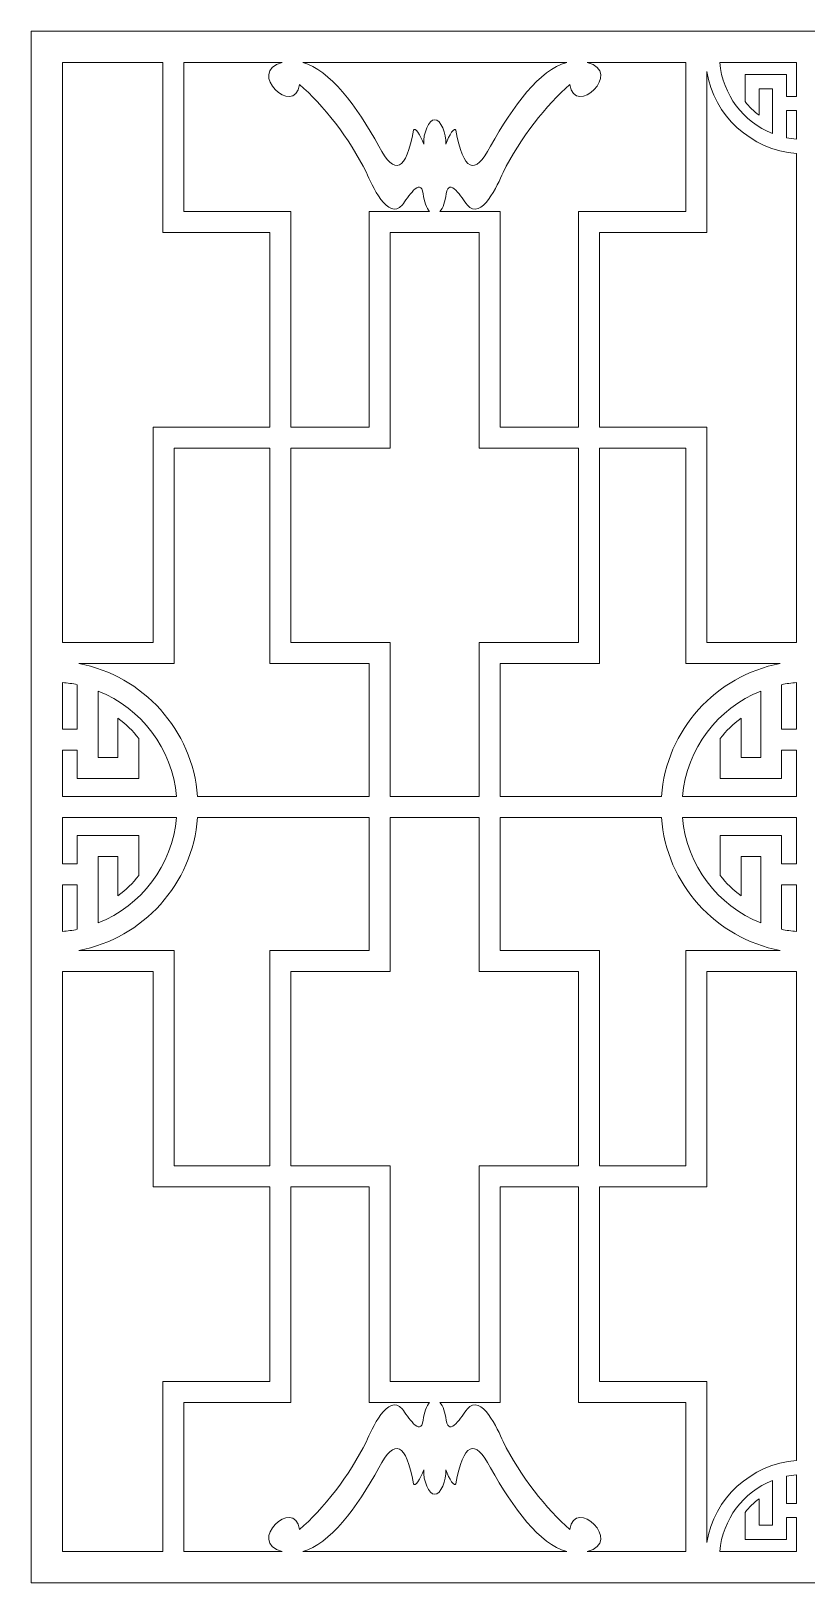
# Model space of a CAD drawing. Header units: centimetres. Extents: x -10.4 to 10.6, y -10.2 to 10.8.
# Drawn here: x -10.36 to 0.11, y -10.18 to 10.76 of the extents above; entities that cross this region are included whole.
import ezdxf

# ---------------------------------------------------------------- set-up
doc = ezdxf.new("R2010")
doc.units = ezdxf.units.CM
doc.header["$MEASUREMENT"] = 0
doc.layers.add('layer 1', color=7, linetype='Continuous')

msp = doc.modelspace()

# ---------------------------------------------------------------- linework, layer by layer
at = {"layer": 'layer 1', "color": 242, "lineweight": 9}
for points, knots in [([(-10.35965, 10.75516), (-10.35965, 10.75516), (10.5778, 10.75516), (10.5778, 10.75516), (10.5778, 10.75516), (10.5778, 10.75516), (10.5778, -10.18229), (10.5778, -10.18229), (10.5778, -10.18229), (10.5778, -10.18229), (-10.35965, -10.18229), (-10.35965, -10.18229), (-10.35965, -10.18229), (-10.35965, -10.18229), (-10.35965, 10.75516), (-10.35965, 10.75516)], [0, 0, 0, 0, 0.2, 0.2, 0.2, 0.2, 0.4, 0.4, 0.4, 0.4, 0.6, 0.6, 0.6, 0.6, 1, 1, 1, 1]), ([(-9.93524, 2.50435), (-9.93524, 2.50435), (-8.71118, 2.50435), (-8.71118, 2.50435), (-8.71118, 2.50435), (-8.71118, 3.47378), (-8.71118, 4.44321), (-8.71118, 5.41263), (-8.71118, 5.41263), (-8.71118, 5.41263), (-7.13668, 5.41263), (-7.13668, 5.41263), (-7.13668, 5.41263), (-7.13668, 6.28774), (-7.13668, 7.16286), (-7.13668, 8.03797), (-7.13668, 8.03797), (-7.13668, 8.03797), (-8.58219, 8.03797), (-8.58219, 8.03797), (-8.58219, 8.03797), (-8.58219, 8.03797), (-8.58219, 10.33075), (-8.58219, 10.33075), (-8.58219, 10.33075), (-8.58219, 10.33075), (-9.93524, 10.33075), (-9.93524, 10.33075), (-9.93524, 10.33075), (-9.93524, 10.33075), (-9.93524, 2.50435), (-9.93524, 2.50435)], [0, 0, 0, 0, 0.11111111, 0.11111111, 0.11111111, 0.11111111, 0.22222222, 0.22222222, 0.22222222, 0.22222222, 0.33333333, 0.33333333, 0.33333333, 0.33333333, 0.44444444, 0.44444444, 0.44444444, 0.44444444, 0.55555556, 0.55555556, 0.55555556, 0.55555556, 0.66666667, 0.66666667, 0.66666667, 0.66666667, 0.77777778, 0.77777778, 0.77777778, 0.77777778, 1, 1, 1, 1]), ([(-8.29925, 10.33075), (-8.29925, 10.33075), (-8.29925, 8.32091), (-8.29925, 8.32091), (-8.29925, 8.32091), (-8.29925, 8.32091), (-6.85375, 8.32091), (-6.85375, 8.32091), (-6.85375, 8.32091), (-6.85375, 8.32091), (-6.85375, 5.41263), (-6.85375, 5.41263), (-6.85375, 5.41263), (-6.85375, 5.41263), (-5.79579, 5.41263), (-5.79579, 5.41263), (-5.79579, 5.41263), (-5.79579, 5.41263), (-5.79579, 8.32091), (-5.79579, 8.32091), (-5.79579, 8.32091), (-5.5246, 8.32091), (-5.25339, 8.32091), (-4.9822, 8.32091), (-4.9822, 8.32091), (-5.02501, 8.36672), (-5.05516, 8.45454), (-5.0688, 8.55926), (-5.0688, 8.55926), (-5.10598, 8.79868), (-5.282, 8.49463), (-5.34994, 8.41002), (-5.34994, 8.41002), (-5.54131, 8.18168), (-5.76826, 8.68963), (-5.83444, 8.84474), (-5.83444, 8.84474), (-6.0623, 9.31203), (-6.42425, 9.76614), (-6.73633, 10.03213), (-6.73633, 10.03213), (-6.80281, 9.58134), (-7.4693, 10.20921), (-6.96931, 10.33075), (-6.96931, 10.33075), (-6.96931, 10.33075), (-8.29925, 10.33075), (-8.29925, 10.33075)], [0, 0, 0, 0, 0.07692308, 0.07692308, 0.07692308, 0.07692308, 0.15384615, 0.15384615, 0.15384615, 0.15384615, 0.23076923, 0.23076923, 0.23076923, 0.23076923, 0.30769231, 0.30769231, 0.30769231, 0.30769231, 0.38461538, 0.38461538, 0.38461538, 0.38461538, 0.46153846, 0.46153846, 0.46153846, 0.46153846, 0.53846154, 0.53846154, 0.53846154, 0.53846154, 0.61538462, 0.61538462, 0.61538462, 0.61538462, 0.69230769, 0.69230769, 0.69230769, 0.69230769, 0.76923077, 0.76923077, 0.76923077, 0.76923077, 0.84615385, 0.84615385, 0.84615385, 0.84615385, 1, 1, 1, 1]), ([(-6.6941, 10.33075), (-6.32796, 10.23196), (-5.96991, 9.74541), (-5.66574, 9.20161), (-5.66574, 9.20161), (-5.45403, 8.79448), (-5.2983, 8.86585), (-5.19857, 9.41572), (-5.19857, 9.41572), (-5.1866, 9.46536), (-5.10264, 9.35646), (-5.06231, 9.22756), (-5.06231, 9.22756), (-5.06942, 9.36838), (-4.99385, 9.5687), (-4.91308, 9.55847), (-4.91308, 9.55847), (-4.83231, 9.5687), (-4.75675, 9.36838), (-4.76385, 9.22756), (-4.76385, 9.22756), (-4.72352, 9.35646), (-4.63957, 9.46536), (-4.62759, 9.41572), (-4.62759, 9.41572), (-4.52787, 8.86585), (-4.37214, 8.79448), (-4.16043, 9.20161), (-4.16043, 9.20161), (-3.85626, 9.74541), (-3.49821, 10.23196), (-3.13207, 10.33075), (-3.13207, 10.33075), (-3.13207, 10.33075), (-6.6941, 10.33075), (-6.6941, 10.33075)], [0, 0, 0, 0, 0.1, 0.1, 0.1, 0.1, 0.2, 0.2, 0.2, 0.2, 0.3, 0.3, 0.3, 0.3, 0.4, 0.4, 0.4, 0.4, 0.5, 0.5, 0.5, 0.5, 0.6, 0.6, 0.6, 0.6, 0.7, 0.7, 0.7, 0.7, 0.8, 0.8, 0.8, 0.8, 1, 1, 1, 1]), ([(-2.85686, 10.33075), (-2.35687, 10.20921), (-3.02335, 9.58134), (-3.08984, 10.03213), (-3.08984, 10.03213), (-3.40192, 9.76614), (-3.76387, 9.31203), (-3.99172, 8.84474), (-3.99172, 8.84474), (-4.05791, 8.68963), (-4.28486, 8.18168), (-4.47623, 8.41002), (-4.47623, 8.41002), (-4.54417, 8.49463), (-4.72018, 8.79868), (-4.75737, 8.55926), (-4.75737, 8.55926), (-4.771, 8.45454), (-4.80115, 8.36672), (-4.84397, 8.32091), (-4.84397, 8.32091), (-4.57277, 8.32091), (-4.30157, 8.32091), (-4.03038, 8.32091), (-4.03038, 8.32091), (-4.03038, 8.32091), (-4.03038, 5.41263), (-4.03038, 5.41263), (-4.03038, 5.41263), (-4.03038, 5.41263), (-2.97242, 5.41263), (-2.97242, 5.41263), (-2.97242, 5.41263), (-2.97242, 5.41263), (-2.97242, 8.32091), (-2.97242, 8.32091), (-2.97242, 8.32091), (-2.97242, 8.32091), (-1.52691, 8.32091), (-1.52691, 8.32091), (-1.52691, 8.32091), (-1.52691, 8.32091), (-1.52691, 10.33075), (-1.52691, 10.33075), (-1.52691, 10.33075), (-1.52691, 10.33075), (-2.85686, 10.33075), (-2.85686, 10.33075)], [0, 0, 0, 0, 0.07692308, 0.07692308, 0.07692308, 0.07692308, 0.15384615, 0.15384615, 0.15384615, 0.15384615, 0.23076923, 0.23076923, 0.23076923, 0.23076923, 0.30769231, 0.30769231, 0.30769231, 0.30769231, 0.38461538, 0.38461538, 0.38461538, 0.38461538, 0.46153846, 0.46153846, 0.46153846, 0.46153846, 0.53846154, 0.53846154, 0.53846154, 0.53846154, 0.61538462, 0.61538462, 0.61538462, 0.61538462, 0.69230769, 0.69230769, 0.69230769, 0.69230769, 0.76923077, 0.76923077, 0.76923077, 0.76923077, 0.84615385, 0.84615385, 0.84615385, 0.84615385, 1, 1, 1, 1]), ([(-0.16704, 9.87378), (-0.16704, 9.87378), (-0.03239, 9.87378), (-0.03239, 9.87378), (-0.03239, 9.87378), (-0.03239, 9.87378), (-0.03239, 10.33075), (-0.03239, 10.33075), (-0.03239, 10.33075), (-0.03239, 10.33075), (-1.06717, 10.33075), (-1.06717, 10.33075), (-1.06717, 10.33075), (-1.06716, 10.33057), (-1.06714, 10.3304), (-1.06713, 10.3302), (-1.06713, 10.3302), (-1.03049, 9.89541), (-0.74671, 9.52916), (-0.35742, 9.37298), (-0.35742, 9.37298), (-0.35742, 9.37298), (-0.35742, 9.97676), (-0.35742, 9.97676), (-0.35742, 9.97676), (-0.35742, 9.97676), (-0.53596, 9.97676), (-0.53596, 9.97676), (-0.53596, 9.97676), (-0.53596, 9.97676), (-0.53596, 9.61962), (-0.53596, 9.61962), (-0.53596, 9.61962), (-0.60725, 9.67273), (-0.6713, 9.73504), (-0.72633, 9.80477), (-0.72633, 9.80477), (-0.72633, 9.80477), (-0.72633, 10.16713), (-0.72633, 10.16713), (-0.72633, 10.16713), (-0.5399, 10.16713), (-0.35348, 10.16713), (-0.16704, 10.16713), (-0.16704, 10.16713), (-0.16704, 10.16713), (-0.16704, 9.87378), (-0.16704, 9.87378)], [0, 0, 0, 0, 0.07692308, 0.07692308, 0.07692308, 0.07692308, 0.15384615, 0.15384615, 0.15384615, 0.15384615, 0.23076923, 0.23076923, 0.23076923, 0.23076923, 0.30769231, 0.30769231, 0.30769231, 0.30769231, 0.38461538, 0.38461538, 0.38461538, 0.38461538, 0.46153846, 0.46153846, 0.46153846, 0.46153846, 0.53846154, 0.53846154, 0.53846154, 0.53846154, 0.61538462, 0.61538462, 0.61538462, 0.61538462, 0.69230769, 0.69230769, 0.69230769, 0.69230769, 0.76923077, 0.76923077, 0.76923077, 0.76923077, 0.84615385, 0.84615385, 0.84615385, 0.84615385, 1, 1, 1, 1]), ([(-0.03239, 2.50435), (-0.03239, 2.50435), (-0.03239, 9.10497), (-0.03239, 9.10497), (-0.03239, 9.10497), (-0.6457, 9.14887), (-1.1457, 9.6136), (-1.24398, 10.21068), (-1.24398, 10.21068), (-1.24398, 10.21068), (-1.24398, 8.03797), (-1.24398, 8.03797), (-1.24398, 8.03797), (-1.24398, 8.03797), (-2.68948, 8.03797), (-2.68948, 8.03797), (-2.68948, 8.03797), (-2.68948, 7.16286), (-2.68948, 6.28774), (-2.68948, 5.41263), (-2.68948, 5.41263), (-2.68948, 5.41263), (-1.24399, 5.41263), (-1.24399, 5.41263), (-1.24399, 5.41263), (-1.24399, 5.41263), (-1.24399, 5.22676), (-1.24399, 5.22676), (-1.24399, 5.22676), (-1.24399, 5.22676), (-1.24398, 5.22676), (-1.24398, 5.22676), (-1.24398, 5.22676), (-1.24398, 5.22676), (-1.24398, 2.50435), (-1.24398, 2.50435), (-1.24398, 2.50435), (-1.24398, 2.50435), (-0.03239, 2.50435), (-0.03239, 2.50435)], [0, 0, 0, 0, 0.09090909, 0.09090909, 0.09090909, 0.09090909, 0.18181818, 0.18181818, 0.18181818, 0.18181818, 0.27272727, 0.27272727, 0.27272727, 0.27272727, 0.36363636, 0.36363636, 0.36363636, 0.36363636, 0.45454545, 0.45454545, 0.45454545, 0.45454545, 0.54545455, 0.54545455, 0.54545455, 0.54545455, 0.63636364, 0.63636364, 0.63636364, 0.63636364, 0.72727273, 0.72727273, 0.72727273, 0.72727273, 0.81818182, 0.81818182, 0.81818182, 0.81818182, 1, 1, 1, 1]), ([(-0.03239, 9.6834), (-0.03239, 9.6834), (-0.16704, 9.6834), (-0.16704, 9.6834), (-0.16704, 9.6834), (-0.16704, 9.6834), (-0.16704, 9.31554), (-0.16704, 9.31554), (-0.16704, 9.31554), (-0.12303, 9.30642), (-0.07809, 9.2998), (-0.03239, 9.29597), (-0.03239, 9.29597), (-0.03239, 9.29597), (-0.03239, 9.6834), (-0.03239, 9.6834)], [0, 0, 0, 0, 0.2, 0.2, 0.2, 0.2, 0.4, 0.4, 0.4, 0.4, 0.6, 0.6, 0.6, 0.6, 1, 1, 1, 1]), ([(-5.51285, 0.4279), (-5.51285, 0.4279), (-4.31332, 0.4279), (-4.31332, 0.4279), (-4.31332, 0.4279), (-4.31332, 0.4279), (-4.31332, 2.50435), (-4.31332, 2.50435), (-4.31332, 2.50435), (-3.86635, 2.50435), (-3.41938, 2.50435), (-2.97242, 2.50435), (-2.97242, 2.50435), (-2.97242, 2.50435), (-2.97242, 5.12969), (-2.97242, 5.12969), (-2.97242, 5.12969), (-2.97242, 5.12969), (-4.31332, 5.12969), (-4.31332, 5.12969), (-4.31332, 5.12969), (-4.31332, 6.09911), (-4.31332, 7.06854), (-4.31332, 8.03797), (-4.31332, 8.03797), (-4.31332, 8.03797), (-5.51285, 8.03797), (-5.51285, 8.03797), (-5.51285, 8.03797), (-5.51285, 8.03797), (-5.51285, 5.12969), (-5.51285, 5.12969), (-5.51285, 5.12969), (-5.51285, 5.12969), (-6.85375, 5.12969), (-6.85375, 5.12969), (-6.85375, 5.12969), (-6.85375, 5.12969), (-6.85375, 2.50435), (-6.85375, 2.50435), (-6.85375, 2.50435), (-6.40678, 2.50435), (-5.95982, 2.50435), (-5.51285, 2.50435), (-5.51285, 2.50435), (-5.51285, 2.50435), (-5.51285, 0.4279), (-5.51285, 0.4279)], [0, 0, 0, 0, 0.07692308, 0.07692308, 0.07692308, 0.07692308, 0.15384615, 0.15384615, 0.15384615, 0.15384615, 0.23076923, 0.23076923, 0.23076923, 0.23076923, 0.30769231, 0.30769231, 0.30769231, 0.30769231, 0.38461538, 0.38461538, 0.38461538, 0.38461538, 0.46153846, 0.46153846, 0.46153846, 0.46153846, 0.53846154, 0.53846154, 0.53846154, 0.53846154, 0.61538462, 0.61538462, 0.61538462, 0.61538462, 0.69230769, 0.69230769, 0.69230769, 0.69230769, 0.76923077, 0.76923077, 0.76923077, 0.76923077, 0.84615385, 0.84615385, 0.84615385, 0.84615385, 1, 1, 1, 1]), ([(-8.11349, 0.4279), (-8.11349, 0.4279), (-5.79579, 0.4279), (-5.79579, 0.4279), (-5.79579, 0.4279), (-5.79579, 0.4279), (-5.79579, 2.22142), (-5.79579, 2.22142), (-5.79579, 2.22142), (-5.79579, 2.22142), (-7.13668, 2.22142), (-7.13668, 2.22142), (-7.13668, 2.22142), (-7.13668, 3.19084), (-7.13668, 4.16027), (-7.13668, 5.12969), (-7.13668, 5.12969), (-7.13668, 5.12969), (-8.42824, 5.12969), (-8.42824, 5.12969), (-8.42824, 5.12969), (-8.42824, 5.12969), (-8.42824, 2.22142), (-8.42824, 2.22142), (-8.42824, 2.22142), (-8.42824, 2.22142), (-9.71561, 2.22142), (-9.71561, 2.22142), (-9.71561, 2.22142), (-8.84838, 2.0595), (-8.17815, 1.32573), (-8.11354, 0.42872), (-8.11354, 0.42872), (-8.11353, 0.42845), (-8.11351, 0.42817), (-8.11349, 0.4279)], [0, 0, 0, 0, 0.1, 0.1, 0.1, 0.1, 0.2, 0.2, 0.2, 0.2, 0.3, 0.3, 0.3, 0.3, 0.4, 0.4, 0.4, 0.4, 0.5, 0.5, 0.5, 0.5, 0.6, 0.6, 0.6, 0.6, 0.7, 0.7, 0.7, 0.7, 0.8, 0.8, 0.8, 0.8, 1, 1, 1, 1]), ([(-4.03038, 0.4279), (-4.03038, 0.4279), (-1.85413, 0.4279), (-1.85413, 0.4279), (-1.85413, 0.4279), (-1.85411, 0.42817), (-1.8541, 0.42845), (-1.85407, 0.42872), (-1.85407, 0.42872), (-1.78948, 1.32573), (-1.11924, 2.0595), (-0.25201, 2.22142), (-0.25201, 2.22142), (-0.25201, 2.22142), (-1.52691, 2.22142), (-1.52691, 2.22142), (-1.52691, 2.22142), (-1.52691, 3.19083), (-1.52691, 4.16027), (-1.52691, 5.12969), (-1.52691, 5.12969), (-1.52691, 5.12969), (-2.68948, 5.12969), (-2.68948, 5.12969), (-2.68948, 5.12969), (-2.68948, 4.16027), (-2.68948, 3.19084), (-2.68948, 2.22142), (-2.68948, 2.22142), (-2.68948, 2.22142), (-4.03038, 2.22142), (-4.03038, 2.22142), (-4.03038, 2.22142), (-4.03038, 2.22142), (-4.03038, 0.4279), (-4.03038, 0.4279)], [0, 0, 0, 0, 0.1, 0.1, 0.1, 0.1, 0.2, 0.2, 0.2, 0.2, 0.3, 0.3, 0.3, 0.3, 0.4, 0.4, 0.4, 0.4, 0.5, 0.5, 0.5, 0.5, 0.6, 0.6, 0.6, 0.6, 0.7, 0.7, 0.7, 0.7, 0.8, 0.8, 0.8, 0.8, 1, 1, 1, 1]), ([(-9.93524, 1.33589), (-9.93524, 1.33589), (-9.7351, 1.33589), (-9.7351, 1.33589), (-9.7351, 1.33589), (-9.7351, 1.33589), (-9.7351, 1.93674), (-9.7351, 1.93674), (-9.7351, 1.93674), (-9.80053, 1.9503), (-9.86732, 1.96013), (-9.93524, 1.96583), (-9.93524, 1.96583), (-9.93524, 1.96583), (-9.93524, 1.33589), (-9.93524, 1.33589)], [0, 0, 0, 0, 0.2, 0.2, 0.2, 0.2, 0.4, 0.4, 0.4, 0.4, 0.6, 0.6, 0.6, 0.6, 1, 1, 1, 1]), ([(-0.23252, 1.33589), (-0.23252, 1.33589), (-0.03239, 1.33589), (-0.03239, 1.33589), (-0.03239, 1.33589), (-0.03239, 1.33589), (-0.03239, 1.96583), (-0.03239, 1.96583), (-0.03239, 1.96583), (-0.10031, 1.96013), (-0.16709, 1.9503), (-0.23252, 1.93674), (-0.23252, 1.93674), (-0.23252, 1.93674), (-0.23252, 1.33589), (-0.23252, 1.33589)], [0, 0, 0, 0, 0.2, 0.2, 0.2, 0.2, 0.4, 0.4, 0.4, 0.4, 0.6, 0.6, 0.6, 0.6, 1, 1, 1, 1]), ([(-9.7351, 1.05295), (-9.7351, 1.05295), (-9.93524, 1.05295), (-9.93524, 1.05295), (-9.93524, 1.05295), (-9.93524, 1.05295), (-9.93524, 0.4279), (-9.93524, 0.4279), (-9.93524, 0.4279), (-9.93524, 0.4279), (-8.3973, 0.4279), (-8.3973, 0.4279), (-8.3973, 0.4279), (-8.39732, 0.42816), (-8.39735, 0.42843), (-8.39737, 0.4287), (-8.39737, 0.4287), (-8.45182, 1.07493), (-8.87359, 1.61926), (-9.45216, 1.85138), (-9.45216, 1.85138), (-9.45216, 1.85138), (-9.45216, 0.95401), (-9.45216, 0.95401), (-9.45216, 0.95401), (-9.45216, 0.95401), (-9.1868, 0.95401), (-9.1868, 0.95401), (-9.1868, 0.95401), (-9.1868, 0.95401), (-9.1868, 1.48481), (-9.1868, 1.48481), (-9.1868, 1.48481), (-9.08086, 1.40587), (-8.98566, 1.31327), (-8.90387, 1.20964), (-8.90387, 1.20964), (-8.90387, 1.20964), (-8.90387, 0.67107), (-8.90387, 0.67107), (-8.90387, 0.67107), (-9.18095, 0.67107), (-9.45801, 0.67107), (-9.7351, 0.67107), (-9.7351, 0.67107), (-9.7351, 0.67107), (-9.7351, 1.05295), (-9.7351, 1.05295)], [0, 0, 0, 0, 0.07692308, 0.07692308, 0.07692308, 0.07692308, 0.15384615, 0.15384615, 0.15384615, 0.15384615, 0.23076923, 0.23076923, 0.23076923, 0.23076923, 0.30769231, 0.30769231, 0.30769231, 0.30769231, 0.38461538, 0.38461538, 0.38461538, 0.38461538, 0.46153846, 0.46153846, 0.46153846, 0.46153846, 0.53846154, 0.53846154, 0.53846154, 0.53846154, 0.61538462, 0.61538462, 0.61538462, 0.61538462, 0.69230769, 0.69230769, 0.69230769, 0.69230769, 0.76923077, 0.76923077, 0.76923077, 0.76923077, 0.84615385, 0.84615385, 0.84615385, 0.84615385, 1, 1, 1, 1]), ([(-0.03239, 1.05295), (-0.03239, 1.05295), (-0.23252, 1.05295), (-0.23252, 1.05295), (-0.23252, 1.05295), (-0.23252, 1.05295), (-0.23252, 0.67107), (-0.23252, 0.67107), (-0.23252, 0.67107), (-0.50962, 0.67107), (-0.78667, 0.67107), (-1.06376, 0.67107), (-1.06376, 0.67107), (-1.06376, 0.67107), (-1.06376, 1.20964), (-1.06376, 1.20964), (-1.06376, 1.20964), (-0.98196, 1.31327), (-0.88677, 1.40587), (-0.78082, 1.48481), (-0.78082, 1.48481), (-0.78082, 1.48481), (-0.78082, 0.95401), (-0.78082, 0.95401), (-0.78082, 0.95401), (-0.78082, 0.95401), (-0.51546, 0.95401), (-0.51546, 0.95401), (-0.51546, 0.95401), (-0.51546, 0.95401), (-0.51546, 1.85138), (-0.51546, 1.85138), (-0.51546, 1.85138), (-1.09404, 1.61926), (-1.5158, 1.07493), (-1.57025, 0.4287), (-1.57025, 0.4287), (-1.57028, 0.42843), (-1.5703, 0.42816), (-1.57033, 0.4279), (-1.57033, 0.4279), (-1.57033, 0.4279), (-0.03239, 0.4279), (-0.03239, 0.4279), (-0.03239, 0.4279), (-0.03239, 0.4279), (-0.03239, 1.05295), (-0.03239, 1.05295)], [0, 0, 0, 0, 0.07692308, 0.07692308, 0.07692308, 0.07692308, 0.15384615, 0.15384615, 0.15384615, 0.15384615, 0.23076923, 0.23076923, 0.23076923, 0.23076923, 0.30769231, 0.30769231, 0.30769231, 0.30769231, 0.38461538, 0.38461538, 0.38461538, 0.38461538, 0.46153846, 0.46153846, 0.46153846, 0.46153846, 0.53846154, 0.53846154, 0.53846154, 0.53846154, 0.61538462, 0.61538462, 0.61538462, 0.61538462, 0.69230769, 0.69230769, 0.69230769, 0.69230769, 0.76923077, 0.76923077, 0.76923077, 0.76923077, 0.84615385, 0.84615385, 0.84615385, 0.84615385, 1, 1, 1, 1]), ([(-9.7351, -0.48008), (-9.7351, -0.48008), (-9.93524, -0.48008), (-9.93524, -0.48008), (-9.93524, -0.48008), (-9.93524, -0.48008), (-9.93524, 0.14497), (-9.93524, 0.14497), (-9.93524, 0.14497), (-9.93524, 0.14497), (-8.3973, 0.14497), (-8.3973, 0.14497), (-8.3973, 0.14497), (-8.39732, 0.1447), (-8.39735, 0.14444), (-8.39737, 0.14417), (-8.39737, 0.14417), (-8.45182, -0.50206), (-8.87359, -1.04638), (-9.45216, -1.27851), (-9.45216, -1.27851), (-9.45216, -1.27851), (-9.45216, -0.38114), (-9.45216, -0.38114), (-9.45216, -0.38114), (-9.45216, -0.38114), (-9.1868, -0.38114), (-9.1868, -0.38114), (-9.1868, -0.38114), (-9.1868, -0.38114), (-9.1868, -0.91194), (-9.1868, -0.91194), (-9.1868, -0.91194), (-9.08086, -0.833), (-8.98566, -0.7404), (-8.90387, -0.63677), (-8.90387, -0.63677), (-8.90387, -0.63677), (-8.90387, -0.09821), (-8.90387, -0.09821), (-8.90387, -0.09821), (-9.18095, -0.09821), (-9.45801, -0.09821), (-9.7351, -0.09821), (-9.7351, -0.09821), (-9.7351, -0.09821), (-9.7351, -0.48008), (-9.7351, -0.48008)], [0, 0, 0, 0, 0.07692308, 0.07692308, 0.07692308, 0.07692308, 0.15384615, 0.15384615, 0.15384615, 0.15384615, 0.23076923, 0.23076923, 0.23076923, 0.23076923, 0.30769231, 0.30769231, 0.30769231, 0.30769231, 0.38461538, 0.38461538, 0.38461538, 0.38461538, 0.46153846, 0.46153846, 0.46153846, 0.46153846, 0.53846154, 0.53846154, 0.53846154, 0.53846154, 0.61538462, 0.61538462, 0.61538462, 0.61538462, 0.69230769, 0.69230769, 0.69230769, 0.69230769, 0.76923077, 0.76923077, 0.76923077, 0.76923077, 0.84615385, 0.84615385, 0.84615385, 0.84615385, 1, 1, 1, 1]), ([(-8.11349, 0.14497), (-8.11349, 0.14497), (-5.79579, 0.14497), (-5.79579, 0.14497), (-5.79579, 0.14497), (-5.79579, 0.14497), (-5.79579, -1.64855), (-5.79579, -1.64855), (-5.79579, -1.64855), (-5.79579, -1.64855), (-7.13668, -1.64855), (-7.13668, -1.64855), (-7.13668, -1.64855), (-7.13668, -2.61797), (-7.13668, -3.5874), (-7.13668, -4.55682), (-7.13668, -4.55682), (-7.13668, -4.55682), (-8.42824, -4.55682), (-8.42824, -4.55682), (-8.42824, -4.55682), (-8.42824, -4.55682), (-8.42824, -1.64855), (-8.42824, -1.64855), (-8.42824, -1.64855), (-8.42824, -1.64855), (-9.71561, -1.64855), (-9.71561, -1.64855), (-9.71561, -1.64855), (-8.84838, -1.48663), (-8.17815, -0.75286), (-8.11354, 0.14415), (-8.11354, 0.14415), (-8.11353, 0.14442), (-8.11351, 0.1447), (-8.11349, 0.14497)], [0, 0, 0, 0, 0.1, 0.1, 0.1, 0.1, 0.2, 0.2, 0.2, 0.2, 0.3, 0.3, 0.3, 0.3, 0.4, 0.4, 0.4, 0.4, 0.5, 0.5, 0.5, 0.5, 0.6, 0.6, 0.6, 0.6, 0.7, 0.7, 0.7, 0.7, 0.8, 0.8, 0.8, 0.8, 1, 1, 1, 1]), ([(-5.51285, 0.14497), (-5.51285, 0.14497), (-4.31332, 0.14497), (-4.31332, 0.14497), (-4.31332, 0.14497), (-4.31332, 0.14497), (-4.31332, -1.93148), (-4.31332, -1.93148), (-4.31332, -1.93148), (-3.86635, -1.93148), (-3.41938, -1.93148), (-2.97242, -1.93148), (-2.97242, -1.93148), (-2.97242, -1.93148), (-2.97242, -4.55682), (-2.97242, -4.55682), (-2.97242, -4.55682), (-2.97242, -4.55682), (-4.31332, -4.55682), (-4.31332, -4.55682), (-4.31332, -4.55682), (-4.31332, -5.52624), (-4.31332, -6.49567), (-4.31332, -7.4651), (-4.31332, -7.4651), (-4.31332, -7.4651), (-5.51285, -7.4651), (-5.51285, -7.4651), (-5.51285, -7.4651), (-5.51285, -7.4651), (-5.51285, -4.55682), (-5.51285, -4.55682), (-5.51285, -4.55682), (-5.51285, -4.55682), (-6.85375, -4.55682), (-6.85375, -4.55682), (-6.85375, -4.55682), (-6.85375, -4.55682), (-6.85375, -1.93148), (-6.85375, -1.93148), (-6.85375, -1.93148), (-6.40678, -1.93148), (-5.95982, -1.93148), (-5.51285, -1.93148), (-5.51285, -1.93148), (-5.51285, -1.93148), (-5.51285, 0.14497), (-5.51285, 0.14497)], [0, 0, 0, 0, 0.07692308, 0.07692308, 0.07692308, 0.07692308, 0.15384615, 0.15384615, 0.15384615, 0.15384615, 0.23076923, 0.23076923, 0.23076923, 0.23076923, 0.30769231, 0.30769231, 0.30769231, 0.30769231, 0.38461538, 0.38461538, 0.38461538, 0.38461538, 0.46153846, 0.46153846, 0.46153846, 0.46153846, 0.53846154, 0.53846154, 0.53846154, 0.53846154, 0.61538462, 0.61538462, 0.61538462, 0.61538462, 0.69230769, 0.69230769, 0.69230769, 0.69230769, 0.76923077, 0.76923077, 0.76923077, 0.76923077, 0.84615385, 0.84615385, 0.84615385, 0.84615385, 1, 1, 1, 1]), ([(-4.03038, 0.14497), (-4.03038, 0.14497), (-1.85413, 0.14497), (-1.85413, 0.14497), (-1.85413, 0.14497), (-1.85411, 0.1447), (-1.8541, 0.14442), (-1.85407, 0.14415), (-1.85407, 0.14415), (-1.78948, -0.75286), (-1.11924, -1.48663), (-0.25201, -1.64855), (-0.25201, -1.64855), (-0.25201, -1.64855), (-1.52691, -1.64855), (-1.52691, -1.64855), (-1.52691, -1.64855), (-1.52691, -2.61796), (-1.52691, -3.5874), (-1.52691, -4.55682), (-1.52691, -4.55682), (-1.52691, -4.55682), (-2.68948, -4.55682), (-2.68948, -4.55682), (-2.68948, -4.55682), (-2.68948, -3.5874), (-2.68948, -2.61797), (-2.68948, -1.64855), (-2.68948, -1.64855), (-2.68948, -1.64855), (-4.03038, -1.64855), (-4.03038, -1.64855), (-4.03038, -1.64855), (-4.03038, -1.64855), (-4.03038, 0.14497), (-4.03038, 0.14497)], [0, 0, 0, 0, 0.1, 0.1, 0.1, 0.1, 0.2, 0.2, 0.2, 0.2, 0.3, 0.3, 0.3, 0.3, 0.4, 0.4, 0.4, 0.4, 0.5, 0.5, 0.5, 0.5, 0.6, 0.6, 0.6, 0.6, 0.7, 0.7, 0.7, 0.7, 0.8, 0.8, 0.8, 0.8, 1, 1, 1, 1]), ([(-0.03239, -0.48008), (-0.03239, -0.48008), (-0.23252, -0.48008), (-0.23252, -0.48008), (-0.23252, -0.48008), (-0.23252, -0.48008), (-0.23252, -0.09821), (-0.23252, -0.09821), (-0.23252, -0.09821), (-0.50962, -0.09821), (-0.78667, -0.09821), (-1.06376, -0.09821), (-1.06376, -0.09821), (-1.06376, -0.09821), (-1.06376, -0.63677), (-1.06376, -0.63677), (-1.06376, -0.63677), (-0.98196, -0.7404), (-0.88677, -0.833), (-0.78082, -0.91194), (-0.78082, -0.91194), (-0.78082, -0.91194), (-0.78082, -0.38114), (-0.78082, -0.38114), (-0.78082, -0.38114), (-0.78082, -0.38114), (-0.51546, -0.38114), (-0.51546, -0.38114), (-0.51546, -0.38114), (-0.51546, -0.38114), (-0.51546, -1.27851), (-0.51546, -1.27851), (-0.51546, -1.27851), (-1.09404, -1.04638), (-1.5158, -0.50206), (-1.57025, 0.14417), (-1.57025, 0.14417), (-1.57028, 0.14444), (-1.5703, 0.1447), (-1.57033, 0.14497), (-1.57033, 0.14497), (-1.57033, 0.14497), (-0.03239, 0.14497), (-0.03239, 0.14497), (-0.03239, 0.14497), (-0.03239, 0.14497), (-0.03239, -0.48008), (-0.03239, -0.48008)], [0, 0, 0, 0, 0.07692308, 0.07692308, 0.07692308, 0.07692308, 0.15384615, 0.15384615, 0.15384615, 0.15384615, 0.23076923, 0.23076923, 0.23076923, 0.23076923, 0.30769231, 0.30769231, 0.30769231, 0.30769231, 0.38461538, 0.38461538, 0.38461538, 0.38461538, 0.46153846, 0.46153846, 0.46153846, 0.46153846, 0.53846154, 0.53846154, 0.53846154, 0.53846154, 0.61538462, 0.61538462, 0.61538462, 0.61538462, 0.69230769, 0.69230769, 0.69230769, 0.69230769, 0.76923077, 0.76923077, 0.76923077, 0.76923077, 0.84615385, 0.84615385, 0.84615385, 0.84615385, 1, 1, 1, 1]), ([(-9.93524, -0.76302), (-9.93524, -0.76302), (-9.7351, -0.76302), (-9.7351, -0.76302), (-9.7351, -0.76302), (-9.7351, -0.76302), (-9.7351, -1.36387), (-9.7351, -1.36387), (-9.7351, -1.36387), (-9.80053, -1.37743), (-9.86732, -1.38726), (-9.93524, -1.39296), (-9.93524, -1.39296), (-9.93524, -1.39296), (-9.93524, -0.76302), (-9.93524, -0.76302)], [0, 0, 0, 0, 0.2, 0.2, 0.2, 0.2, 0.4, 0.4, 0.4, 0.4, 0.6, 0.6, 0.6, 0.6, 1, 1, 1, 1]), ([(-0.23252, -0.76302), (-0.23252, -0.76302), (-0.03239, -0.76302), (-0.03239, -0.76302), (-0.03239, -0.76302), (-0.03239, -0.76302), (-0.03239, -1.39296), (-0.03239, -1.39296), (-0.03239, -1.39296), (-0.10031, -1.38726), (-0.16709, -1.37743), (-0.23252, -1.36387), (-0.23252, -1.36387), (-0.23252, -1.36387), (-0.23252, -0.76302), (-0.23252, -0.76302)], [0, 0, 0, 0, 0.2, 0.2, 0.2, 0.2, 0.4, 0.4, 0.4, 0.4, 0.6, 0.6, 0.6, 0.6, 1, 1, 1, 1]), ([(-9.93524, -1.93148), (-9.93524, -1.93148), (-8.71118, -1.93148), (-8.71118, -1.93148), (-8.71118, -1.93148), (-8.71118, -2.90091), (-8.71118, -3.87034), (-8.71118, -4.83977), (-8.71118, -4.83977), (-8.71118, -4.83977), (-7.13668, -4.83977), (-7.13668, -4.83977), (-7.13668, -4.83977), (-7.13668, -5.71487), (-7.13668, -6.58999), (-7.13668, -7.4651), (-7.13668, -7.4651), (-7.13668, -7.4651), (-8.58219, -7.4651), (-8.58219, -7.4651), (-8.58219, -7.4651), (-8.58219, -7.4651), (-8.58219, -9.75788), (-8.58219, -9.75788), (-8.58219, -9.75788), (-8.58219, -9.75788), (-9.93524, -9.75788), (-9.93524, -9.75788), (-9.93524, -9.75788), (-9.93524, -9.75788), (-9.93524, -1.93148), (-9.93524, -1.93148)], [0, 0, 0, 0, 0.11111111, 0.11111111, 0.11111111, 0.11111111, 0.22222222, 0.22222222, 0.22222222, 0.22222222, 0.33333333, 0.33333333, 0.33333333, 0.33333333, 0.44444444, 0.44444444, 0.44444444, 0.44444444, 0.55555556, 0.55555556, 0.55555556, 0.55555556, 0.66666667, 0.66666667, 0.66666667, 0.66666667, 0.77777778, 0.77777778, 0.77777778, 0.77777778, 1, 1, 1, 1]), ([(-0.03239, -1.93148), (-0.03239, -1.93148), (-0.03239, -8.5321), (-0.03239, -8.5321), (-0.03239, -8.5321), (-0.6457, -8.57601), (-1.1457, -9.04073), (-1.24398, -9.63781), (-1.24398, -9.63781), (-1.24398, -9.63781), (-1.24398, -7.4651), (-1.24398, -7.4651), (-1.24398, -7.4651), (-1.24398, -7.4651), (-2.68948, -7.4651), (-2.68948, -7.4651), (-2.68948, -7.4651), (-2.68948, -6.58999), (-2.68948, -5.71487), (-2.68948, -4.83977), (-2.68948, -4.83977), (-2.68948, -4.83977), (-1.24399, -4.83977), (-1.24399, -4.83977), (-1.24399, -4.83977), (-1.24399, -4.83977), (-1.24399, -4.65389), (-1.24399, -4.65389), (-1.24399, -4.65389), (-1.24399, -4.65389), (-1.24398, -4.65389), (-1.24398, -4.65389), (-1.24398, -4.65389), (-1.24398, -4.65389), (-1.24398, -1.93148), (-1.24398, -1.93148), (-1.24398, -1.93148), (-1.24398, -1.93148), (-0.03239, -1.93148), (-0.03239, -1.93148)], [0, 0, 0, 0, 0.09090909, 0.09090909, 0.09090909, 0.09090909, 0.18181818, 0.18181818, 0.18181818, 0.18181818, 0.27272727, 0.27272727, 0.27272727, 0.27272727, 0.36363636, 0.36363636, 0.36363636, 0.36363636, 0.45454545, 0.45454545, 0.45454545, 0.45454545, 0.54545455, 0.54545455, 0.54545455, 0.54545455, 0.63636364, 0.63636364, 0.63636364, 0.63636364, 0.72727273, 0.72727273, 0.72727273, 0.72727273, 0.81818182, 0.81818182, 0.81818182, 0.81818182, 1, 1, 1, 1]), ([(-8.29925, -9.75788), (-8.29925, -9.75788), (-8.29925, -7.74804), (-8.29925, -7.74804), (-8.29925, -7.74804), (-8.29925, -7.74804), (-6.85375, -7.74804), (-6.85375, -7.74804), (-6.85375, -7.74804), (-6.85375, -7.74804), (-6.85375, -4.83977), (-6.85375, -4.83977), (-6.85375, -4.83977), (-6.85375, -4.83977), (-5.79579, -4.83977), (-5.79579, -4.83977), (-5.79579, -4.83977), (-5.79579, -4.83977), (-5.79579, -7.74804), (-5.79579, -7.74804), (-5.79579, -7.74804), (-5.5246, -7.74804), (-5.25339, -7.74804), (-4.9822, -7.74804), (-4.9822, -7.74804), (-5.02501, -7.79386), (-5.05516, -7.88167), (-5.0688, -7.98638), (-5.0688, -7.98638), (-5.10598, -8.22581), (-5.282, -7.92176), (-5.34994, -7.83715), (-5.34994, -7.83715), (-5.54131, -7.60881), (-5.76826, -8.11676), (-5.83444, -8.27187), (-5.83444, -8.27187), (-6.0623, -8.73916), (-6.42425, -9.19327), (-6.73633, -9.45926), (-6.73633, -9.45926), (-6.80281, -9.00848), (-7.4693, -9.63634), (-6.96931, -9.75788), (-6.96931, -9.75788), (-6.96931, -9.75788), (-8.29925, -9.75788), (-8.29925, -9.75788)], [0, 0, 0, 0, 0.07692308, 0.07692308, 0.07692308, 0.07692308, 0.15384615, 0.15384615, 0.15384615, 0.15384615, 0.23076923, 0.23076923, 0.23076923, 0.23076923, 0.30769231, 0.30769231, 0.30769231, 0.30769231, 0.38461538, 0.38461538, 0.38461538, 0.38461538, 0.46153846, 0.46153846, 0.46153846, 0.46153846, 0.53846154, 0.53846154, 0.53846154, 0.53846154, 0.61538462, 0.61538462, 0.61538462, 0.61538462, 0.69230769, 0.69230769, 0.69230769, 0.69230769, 0.76923077, 0.76923077, 0.76923077, 0.76923077, 0.84615385, 0.84615385, 0.84615385, 0.84615385, 1, 1, 1, 1]), ([(-2.85686, -9.75788), (-2.35687, -9.63634), (-3.02335, -9.00848), (-3.08984, -9.45926), (-3.08984, -9.45926), (-3.40192, -9.19327), (-3.76387, -8.73916), (-3.99172, -8.27187), (-3.99172, -8.27187), (-4.05791, -8.11676), (-4.28486, -7.60881), (-4.47623, -7.83715), (-4.47623, -7.83715), (-4.54417, -7.92176), (-4.72018, -8.22581), (-4.75737, -7.98638), (-4.75737, -7.98638), (-4.771, -7.88167), (-4.80115, -7.79386), (-4.84397, -7.74804), (-4.84397, -7.74804), (-4.57277, -7.74804), (-4.30157, -7.74804), (-4.03038, -7.74804), (-4.03038, -7.74804), (-4.03038, -7.74804), (-4.03038, -4.83977), (-4.03038, -4.83977), (-4.03038, -4.83977), (-4.03038, -4.83977), (-2.97242, -4.83977), (-2.97242, -4.83977), (-2.97242, -4.83977), (-2.97242, -4.83977), (-2.97242, -7.74804), (-2.97242, -7.74804), (-2.97242, -7.74804), (-2.97242, -7.74804), (-1.52691, -7.74804), (-1.52691, -7.74804), (-1.52691, -7.74804), (-1.52691, -7.74804), (-1.52691, -9.75788), (-1.52691, -9.75788), (-1.52691, -9.75788), (-1.52691, -9.75788), (-2.85686, -9.75788), (-2.85686, -9.75788)], [0, 0, 0, 0, 0.07692308, 0.07692308, 0.07692308, 0.07692308, 0.15384615, 0.15384615, 0.15384615, 0.15384615, 0.23076923, 0.23076923, 0.23076923, 0.23076923, 0.30769231, 0.30769231, 0.30769231, 0.30769231, 0.38461538, 0.38461538, 0.38461538, 0.38461538, 0.46153846, 0.46153846, 0.46153846, 0.46153846, 0.53846154, 0.53846154, 0.53846154, 0.53846154, 0.61538462, 0.61538462, 0.61538462, 0.61538462, 0.69230769, 0.69230769, 0.69230769, 0.69230769, 0.76923077, 0.76923077, 0.76923077, 0.76923077, 0.84615385, 0.84615385, 0.84615385, 0.84615385, 1, 1, 1, 1]), ([(-6.6941, -9.75788), (-6.32796, -9.65909), (-5.96991, -9.17254), (-5.66574, -8.62874), (-5.66574, -8.62874), (-5.45403, -8.22161), (-5.2983, -8.29298), (-5.19857, -8.84286), (-5.19857, -8.84286), (-5.1866, -8.89249), (-5.10264, -8.78359), (-5.06231, -8.65469), (-5.06231, -8.65469), (-5.06942, -8.79551), (-4.99385, -8.99584), (-4.91308, -8.98561), (-4.91308, -8.98561), (-4.83231, -8.99584), (-4.75675, -8.79551), (-4.76385, -8.65469), (-4.76385, -8.65469), (-4.72352, -8.78359), (-4.63957, -8.89249), (-4.62759, -8.84286), (-4.62759, -8.84286), (-4.52787, -8.29298), (-4.37214, -8.22161), (-4.16043, -8.62874), (-4.16043, -8.62874), (-3.85626, -9.17254), (-3.49821, -9.65909), (-3.13207, -9.75788), (-3.13207, -9.75788), (-3.13207, -9.75788), (-6.6941, -9.75788), (-6.6941, -9.75788)], [0, 0, 0, 0, 0.1, 0.1, 0.1, 0.1, 0.2, 0.2, 0.2, 0.2, 0.3, 0.3, 0.3, 0.3, 0.4, 0.4, 0.4, 0.4, 0.5, 0.5, 0.5, 0.5, 0.6, 0.6, 0.6, 0.6, 0.7, 0.7, 0.7, 0.7, 0.8, 0.8, 0.8, 0.8, 1, 1, 1, 1]), ([(-0.03239, -9.11054), (-0.03239, -9.11054), (-0.16704, -9.11054), (-0.16704, -9.11054), (-0.16704, -9.11054), (-0.16704, -9.11054), (-0.16704, -8.74268), (-0.16704, -8.74268), (-0.16704, -8.74268), (-0.12303, -8.73356), (-0.07809, -8.72693), (-0.03239, -8.7231), (-0.03239, -8.7231), (-0.03239, -8.7231), (-0.03239, -9.11054), (-0.03239, -9.11054)], [0, 0, 0, 0, 0.2, 0.2, 0.2, 0.2, 0.4, 0.4, 0.4, 0.4, 0.6, 0.6, 0.6, 0.6, 1, 1, 1, 1]), ([(-0.16704, -9.30091), (-0.16704, -9.30091), (-0.03239, -9.30091), (-0.03239, -9.30091), (-0.03239, -9.30091), (-0.03239, -9.30091), (-0.03239, -9.75788), (-0.03239, -9.75788), (-0.03239, -9.75788), (-0.03239, -9.75788), (-1.06717, -9.75788), (-1.06717, -9.75788), (-1.06717, -9.75788), (-1.06716, -9.7577), (-1.06714, -9.75753), (-1.06713, -9.75734), (-1.06713, -9.75734), (-1.03049, -9.32254), (-0.74671, -8.95629), (-0.35742, -8.80011), (-0.35742, -8.80011), (-0.35742, -8.80011), (-0.35742, -9.40389), (-0.35742, -9.40389), (-0.35742, -9.40389), (-0.35742, -9.40389), (-0.53596, -9.40389), (-0.53596, -9.40389), (-0.53596, -9.40389), (-0.53596, -9.40389), (-0.53596, -9.04675), (-0.53596, -9.04675), (-0.53596, -9.04675), (-0.60725, -9.09987), (-0.6713, -9.16217), (-0.72633, -9.2319), (-0.72633, -9.2319), (-0.72633, -9.2319), (-0.72633, -9.59426), (-0.72633, -9.59426), (-0.72633, -9.59426), (-0.5399, -9.59426), (-0.35348, -9.59426), (-0.16704, -9.59426), (-0.16704, -9.59426), (-0.16704, -9.59426), (-0.16704, -9.30091), (-0.16704, -9.30091)], [0, 0, 0, 0, 0.07692308, 0.07692308, 0.07692308, 0.07692308, 0.15384615, 0.15384615, 0.15384615, 0.15384615, 0.23076923, 0.23076923, 0.23076923, 0.23076923, 0.30769231, 0.30769231, 0.30769231, 0.30769231, 0.38461538, 0.38461538, 0.38461538, 0.38461538, 0.46153846, 0.46153846, 0.46153846, 0.46153846, 0.53846154, 0.53846154, 0.53846154, 0.53846154, 0.61538462, 0.61538462, 0.61538462, 0.61538462, 0.69230769, 0.69230769, 0.69230769, 0.69230769, 0.76923077, 0.76923077, 0.76923077, 0.76923077, 0.84615385, 0.84615385, 0.84615385, 0.84615385, 1, 1, 1, 1])]:
    msp.add_open_spline(points, degree=3, knots=knots, dxfattribs=at)

doc.saveas('drawing.dxf')
